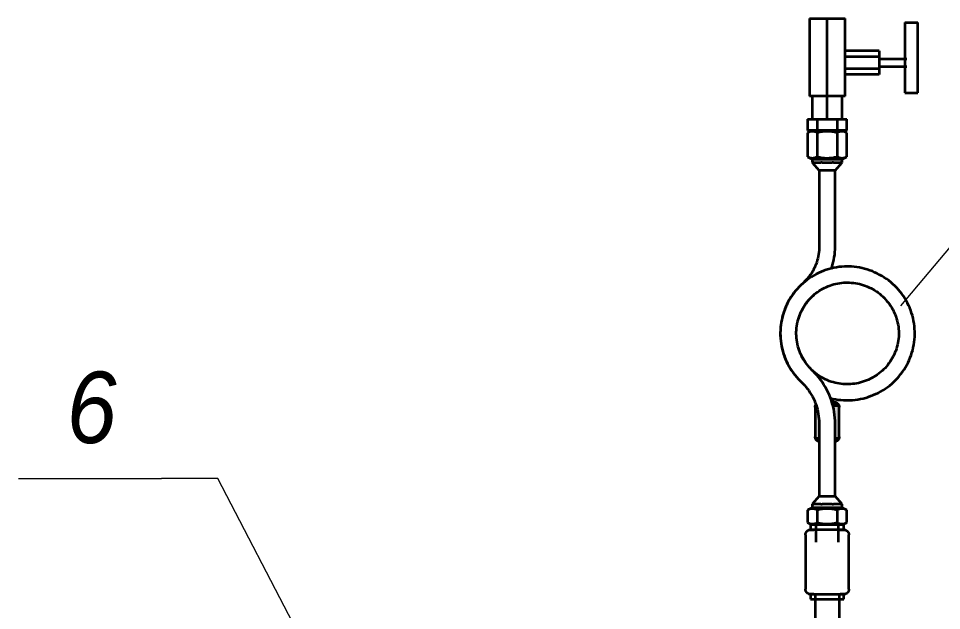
# Model space of a CAD drawing. Header units: millimetres. Extents: x -11989 to -4071, y -1478 to 4600.
# Drawn here: x -10366 to -9559, y 1950 to 2468 of the extents above; entities that cross this region are included whole.
import ezdxf

# ---------------------------------------------------------------- set-up
doc = ezdxf.new("R2010")
doc.units = ezdxf.units.MM
doc.layers.add('P-PIPE', color=7, linetype='Continuous', lineweight=35)
doc.layers.add('P-PIPE-IDEN', color=7, linetype='Continuous', lineweight=20)
doc.styles.add('Arial_I_1', font='arial.ttf', dxfattribs={"width": 0.9, "height": 62.5})

# ---------------------------------------------------------------- blocks, each defined once
blk = doc.blocks.new('Закладная прямая СГК _с перкинсом_ - Закладная прямая СГК _с перкинсом_-22041961-Разрез 4')
at = {"layer": 'P-PIPE', "true_color": 0xff8000}
for points in [[(-9648.51, 2128), (-9649.92, 2130.76), (-9650.16, 2131.11), (-9651.42, 2132.15), (-9655.05, 2132.5), (-9653.76, 2128), (-9649.92, 2128)], [(-9668.11, 2128), (-9668.08, 2128.02), (-9668.7, 2129.93), (-9669.51, 2128), (-9669.02, 2128)], [(-9668.11, 2102), (-9666, 2102), (-9666.13, 2115.34), (-9666.72, 2123.73), (-9668.11, 2128), (-9669.51, 2128), (-9669.51, 2102), (-9669.02, 2102)], [(-9648.51, 2102), (-9648.51, 2128), (-9654.02, 2128), (-9653.66, 2126.42), (-9652.02, 2112.1), (-9652.02, 2102), (-9649.92, 2102)], [(-9666, 2097.76), (-9666, 2102), (-9669.51, 2102), (-9668.7, 2100.07), (-9667.69, 2098.51), (-9666.61, 2097.85)], [(-9652.02, 2097.76), (-9651.42, 2097.85), (-9649.56, 2099.74), (-9649.33, 2100.07), (-9648.51, 2102), (-9652.02, 2102), (-9652.02, 2097.9)]]:
    blk.add_hatch(color=30, dxfattribs=at).paths.add_polyline_path(points)
at = {"layer": 'P-PIPE'}
for p, q in [((-9674.6, 2468), (-9659.01, 2468)), ((-9674.6, 2468), (-9674.6, 2400)), ((-9659.01, 2468), (-9643.42, 2468)), ((-9659.01, 2400), (-9659.01, 2468)), ((-9643.42, 2400), (-9643.42, 2468)), ((-9591.07, 2464.6), (-9591.07, 2402.92)), ((-9591.07, 2464.6), (-9579.6, 2464.6)), ((-9579.6, 2402.92), (-9579.6, 2464.6)), ((-9613.42, 2439.63), (-9643.42, 2439.63)), ((-9613.42, 2439.63), (-9613.42, 2434.44)), ((-9643.42, 2424.05), (-9643.42, 2434.44)), ((-9613.42, 2434.44), (-9643.42, 2434.44)), ((-9613.42, 2434.44), (-9613.42, 2424.05)), ((-9589.25, 2432.39), (-9613.42, 2432.39)), ((-9613.42, 2424.05), (-9643.42, 2424.05)), ((-9613.42, 2426.09), (-9589.25, 2426.09)), ((-9613.42, 2424.05), (-9613.42, 2418.85)), ((-9613.42, 2418.85), (-9643.42, 2418.85)), ((-9659.01, 2400), (-9674.6, 2400)), ((-9672, 2400), (-9672, 2380)), ((-9643.42, 2400), (-9659.01, 2400)), ((-9659.01, 2380), (-9659.01, 2400)), ((-9646.02, 2380), (-9646.02, 2400)), ((-9591.07, 2402.92), (-9579.6, 2402.92)), ((-9676.33, 2380), (-9667.67, 2380)), ((-9676.33, 2380), (-9676.33, 2370)), ((-9667.67, 2380), (-9650.35, 2380)), ((-9667.67, 2380), (-9667.67, 2370)), ((-9650.35, 2380), (-9641.69, 2380)), ((-9650.35, 2380), (-9650.35, 2370)), ((-9641.69, 2370), (-9641.69, 2380)), ((-9667.67, 2370), (-9676.33, 2370)), ((-9650.35, 2370), (-9667.67, 2370)), ((-9641.69, 2370), (-9650.35, 2370)), ((-9669.51, 2128), (-9669.51, 2102)), ((-9648.51, 2102), (-9648.51, 2128)), ((-9673.51, 2025), (-9673.51, 2020.75)), ((-9659.01, 2025), (-9673.51, 2025)), ((-9659.01, 2020.75), (-9673.51, 2020.75)), ((-9644.51, 2025), (-9659.01, 2025)), ((-9644.51, 2020.75), (-9659.01, 2020.75)), ((-9644.51, 2020.75), (-9644.51, 2025)), ((-9678.01, 2016.25), (-9678.01, 1968.75)), ((-9640.01, 1968.75), (-9640.01, 2016.25)), ((-9673.51, 1964.25), (-9673.51, 1960)), ((-9673.51, 1964.25), (-9659.01, 1964.25)), ((-9669.66, 1964.45), (-9669.66, 1875)), ((-9659.01, 1964.25), (-9644.51, 1964.25)), ((-9648.36, 1875), (-9648.36, 1964.43)), ((-9644.51, 1960), (-9644.51, 1964.25)), ((-9673.51, 1960), (-9659.01, 1960)), ((-9659.01, 1960), (-9644.51, 1960)), ((-9648.36, 1875), (-9669.66, 1875))]:
    blk.add_line(p, q, dxfattribs=at)
at = {"layer": 'P-PIPE', "flags": 128}
for points in [[(-9655.06, 2132.5), (-9654.88, 2132.5), (-9654.71, 2132.5), (-9654.54, 2132.5), (-9654.39, 2132.5), (-9654.24, 2132.5), (-9654.1, 2132.5), (-9653.96, 2132.5), (-9653.84, 2132.5), (-9653.72, 2132.5), (-9653.61, 2132.5), (-9653.51, 2132.5), (-9653.42, 2132.5), (-9653.34, 2132.5), (-9653.26, 2132.5), (-9653.2, 2132.5), (-9653.15, 2132.5), (-9653.1, 2132.5), (-9653.06, 2132.5), (-9653.04, 2132.5), (-9653.02, 2132.5), (-9653.01, 2132.5)], [(-9653.01, 2132.5), (-9653.02, 2132.5), (-9653.03, 2132.5), (-9653.06, 2132.5), (-9653.09, 2132.5), (-9653.13, 2132.5), (-9653.18, 2132.5), (-9653.25, 2132.5), (-9653.32, 2132.5), (-9653.4, 2132.5), (-9653.49, 2132.5), (-9653.58, 2132.5), (-9653.69, 2132.5), (-9653.81, 2132.5), (-9653.93, 2132.5), (-9654.06, 2132.5), (-9654.2, 2132.5), (-9654.35, 2132.5), (-9654.5, 2132.5), (-9654.66, 2132.5), (-9654.83, 2132.5), (-9655.01, 2132.5)], [(-9653.01, 2132.5), (-9652.83, 2132.5), (-9652.65, 2132.49), (-9652.47, 2132.47), (-9652.3, 2132.44), (-9652.12, 2132.41), (-9651.94, 2132.37), (-9651.77, 2132.32), (-9651.6, 2132.27), (-9651.43, 2132.21), (-9651.26, 2132.14), (-9651.1, 2132.07), (-9650.93, 2131.99), (-9650.78, 2131.91), (-9650.62, 2131.81), (-9650.47, 2131.71), (-9650.32, 2131.61), (-9650.18, 2131.5), (-9650.05, 2131.38), (-9649.91, 2131.26), (-9649.78, 2131.14), (-9649.66, 2131), (-9649.54, 2130.87), (-9649.43, 2130.73), (-9649.33, 2130.58), (-9649.23, 2130.43), (-9649.13, 2130.28), (-9649.04, 2130.12), (-9648.96, 2129.96), (-9648.89, 2129.8), (-9648.82, 2129.63), (-9648.76, 2129.46), (-9648.7, 2129.29), (-9648.65, 2129.12), (-9648.61, 2128.94), (-9648.58, 2128.76), (-9648.55, 2128.59), (-9648.53, 2128.41), (-9648.52, 2128.23), (-9648.51, 2128.05), (-9648.51, 2128)], [(-9669.51, 2128), (-9669.51, 2128.18), (-9669.5, 2128.36), (-9669.48, 2128.54), (-9669.45, 2128.72), (-9669.42, 2128.89), (-9669.38, 2129.07), (-9669.34, 2129.24), (-9669.28, 2129.42), (-9669.22, 2129.59), (-9669.16, 2129.75), (-9669.08, 2129.92), (-9669, 2130.08), (-9668.92, 2130.24), (-9668.83, 2130.39)], [(-9666.08, 2097.63), (-9666.26, 2097.68), (-9666.43, 2097.73), (-9666.6, 2097.79), (-9666.76, 2097.86), (-9666.93, 2097.93), (-9667.09, 2098.01), (-9667.25, 2098.09), (-9667.4, 2098.19), (-9667.55, 2098.29), (-9667.7, 2098.39), (-9667.84, 2098.5), (-9667.98, 2098.62), (-9668.11, 2098.74), (-9668.24, 2098.86), (-9668.36, 2099), (-9668.48, 2099.13), (-9668.59, 2099.27), (-9668.7, 2099.42), (-9668.8, 2099.57), (-9668.89, 2099.72), (-9668.98, 2099.88), (-9669.06, 2100.04), (-9669.14, 2100.2), (-9669.21, 2100.37), (-9669.27, 2100.54), (-9669.32, 2100.71), (-9669.37, 2100.88), (-9669.41, 2101.06), (-9669.45, 2101.24), (-9669.47, 2101.41), (-9669.49, 2101.59), (-9669.51, 2101.77), (-9669.51, 2101.95), (-9669.51, 2102)], [(-9648.51, 2102), (-9648.52, 2101.82), (-9648.53, 2101.64), (-9648.54, 2101.46), (-9648.57, 2101.28), (-9648.6, 2101.11), (-9648.64, 2100.93), (-9648.69, 2100.76), (-9648.74, 2100.58), (-9648.8, 2100.41), (-9648.87, 2100.25), (-9648.94, 2100.08), (-9649.02, 2099.92), (-9649.11, 2099.76), (-9649.2, 2099.61), (-9649.3, 2099.46), (-9649.4, 2099.31), (-9649.51, 2099.17), (-9649.63, 2099.03), (-9649.75, 2098.9), (-9649.88, 2098.77), (-9650.01, 2098.65), (-9650.15, 2098.53), (-9650.29, 2098.42), (-9650.43, 2098.31), (-9650.58, 2098.21), (-9650.73, 2098.12), (-9650.89, 2098.03), (-9651.05, 2097.95), (-9651.22, 2097.87), (-9651.38, 2097.81), (-9651.55, 2097.74), (-9651.72, 2097.69), (-9651.9, 2097.64), (-9652.07, 2097.6)], [(-9678.01, 2016.25), (-9678.01, 2016.43), (-9678, 2016.61), (-9677.98, 2016.79), (-9677.95, 2016.97), (-9677.92, 2017.14), (-9677.88, 2017.32), (-9677.84, 2017.49), (-9677.78, 2017.67), (-9677.72, 2017.84), (-9677.66, 2018), (-9677.58, 2018.17), (-9677.5, 2018.33), (-9677.42, 2018.49), (-9677.33, 2018.64), (-9677.23, 2018.79), (-9677.12, 2018.94), (-9677.01, 2019.08), (-9676.9, 2019.22), (-9676.77, 2019.35), (-9676.65, 2019.48), (-9676.52, 2019.6), (-9676.38, 2019.72), (-9676.24, 2019.83), (-9676.09, 2019.94), (-9675.94, 2020.04), (-9675.79, 2020.13), (-9675.63, 2020.22), (-9675.47, 2020.3), (-9675.31, 2020.38), (-9675.14, 2020.44), (-9674.97, 2020.51), (-9674.8, 2020.56), (-9674.63, 2020.61), (-9674.45, 2020.65), (-9674.28, 2020.68), (-9674.1, 2020.71), (-9673.92, 2020.73), (-9673.74, 2020.74), (-9673.56, 2020.75), (-9673.51, 2020.75)], [(-9659.01, 2020.75), (-9659.59, 2020.75), (-9660.17, 2020.75), (-9660.75, 2020.75), (-9661.32, 2020.75), (-9661.89, 2020.75), (-9662.46, 2020.75), (-9663.02, 2020.75), (-9663.57, 2020.75), (-9664.12, 2020.75), (-9664.66, 2020.75), (-9665.19, 2020.75), (-9665.71, 2020.75), (-9666.22, 2020.75), (-9666.71, 2020.75), (-9667.2, 2020.75), (-9667.67, 2020.75), (-9668.13, 2020.75), (-9668.57, 2020.75), (-9669, 2020.75), (-9669.41, 2020.75), (-9669.81, 2020.75), (-9670.19, 2020.75), (-9670.55, 2020.75), (-9670.89, 2020.75), (-9671.21, 2020.75), (-9671.52, 2020.75), (-9671.8, 2020.75), (-9672.06, 2020.75), (-9672.31, 2020.75), (-9672.53, 2020.75), (-9672.73, 2020.75), (-9672.9, 2020.75), (-9673.06, 2020.75), (-9673.19, 2020.75), (-9673.3, 2020.75), (-9673.39, 2020.75), (-9673.45, 2020.75), (-9673.49, 2020.75), (-9673.51, 2020.75), (-9673.51, 2020.75)], [(-9673.51, 2020.75), (-9673.5, 2020.75), (-9673.47, 2020.75), (-9673.41, 2020.75), (-9673.33, 2020.75), (-9673.22, 2020.75), (-9673.1, 2020.75), (-9672.95, 2020.75), (-9672.78, 2020.75), (-9672.58, 2020.75), (-9672.37, 2020.75), (-9672.13, 2020.75), (-9671.87, 2020.75), (-9671.6, 2020.75), (-9671.3, 2020.75), (-9670.98, 2020.75), (-9670.64, 2020.75)], [(-9644.51, 2020.75), (-9644.52, 2020.75), (-9644.56, 2020.75), (-9644.62, 2020.75), (-9644.7, 2020.75), (-9644.8, 2020.75), (-9644.93, 2020.75), (-9645.08, 2020.75), (-9645.25, 2020.75), (-9645.44, 2020.75), (-9645.66, 2020.75), (-9645.89, 2020.75), (-9646.15, 2020.75), (-9646.43, 2020.75), (-9646.73, 2020.75), (-9647.04, 2020.75), (-9647.38, 2020.75), (-9647.74, 2020.75), (-9648.11, 2020.75), (-9648.5, 2020.75), (-9648.91, 2020.75), (-9649.33, 2020.75), (-9649.77, 2020.75), (-9650.23, 2020.75), (-9650.7, 2020.75), (-9651.18, 2020.75), (-9651.67, 2020.75), (-9652.18, 2020.75), (-9652.69, 2020.75), (-9653.22, 2020.75), (-9653.76, 2020.75), (-9654.3, 2020.75), (-9654.85, 2020.75), (-9655.41, 2020.75), (-9655.98, 2020.75), (-9656.55, 2020.75), (-9657.12, 2020.75), (-9657.7, 2020.75), (-9658.28, 2020.75), (-9658.86, 2020.75), (-9659.01, 2020.75)], [(-9647.84, 2020.75), (-9647.48, 2020.75), (-9647.13, 2020.75), (-9646.81, 2020.75), (-9646.51, 2020.75), (-9646.22, 2020.75), (-9645.96, 2020.75), (-9645.72, 2020.75), (-9645.5, 2020.75), (-9645.3, 2020.75), (-9645.12, 2020.75), (-9644.97, 2020.75), (-9644.83, 2020.75), (-9644.72, 2020.75), (-9644.64, 2020.75), (-9644.57, 2020.75), (-9644.53, 2020.75), (-9644.51, 2020.75), (-9644.51, 2020.75)], [(-9644.51, 2020.75), (-9644.33, 2020.75), (-9644.15, 2020.74), (-9643.97, 2020.72), (-9643.8, 2020.69), (-9643.62, 2020.66), (-9643.44, 2020.62), (-9643.27, 2020.57), (-9643.1, 2020.52), (-9642.93, 2020.46), (-9642.76, 2020.39), (-9642.6, 2020.32), (-9642.43, 2020.24), (-9642.28, 2020.16), (-9642.12, 2020.06), (-9641.97, 2019.96), (-9641.82, 2019.86), (-9641.68, 2019.75), (-9641.55, 2019.63), (-9641.41, 2019.51), (-9641.28, 2019.39), (-9641.16, 2019.25), (-9641.04, 2019.12), (-9640.93, 2018.98), (-9640.83, 2018.83), (-9640.73, 2018.68), (-9640.63, 2018.53), (-9640.54, 2018.37), (-9640.46, 2018.21), (-9640.39, 2018.05), (-9640.32, 2017.88), (-9640.26, 2017.71), (-9640.2, 2017.54), (-9640.15, 2017.37), (-9640.11, 2017.19), (-9640.08, 2017.01), (-9640.05, 2016.84), (-9640.03, 2016.66), (-9640.02, 2016.48), (-9640.01, 2016.3), (-9640.01, 2016.25)], [(-9673.51, 1964.25), (-9673.69, 1964.25), (-9673.87, 1964.26), (-9674.05, 1964.28), (-9674.23, 1964.31), (-9674.41, 1964.34), (-9674.58, 1964.38), (-9674.76, 1964.43), (-9674.93, 1964.48), (-9675.1, 1964.54), (-9675.26, 1964.61), (-9675.43, 1964.68), (-9675.59, 1964.76), (-9675.75, 1964.84), (-9675.9, 1964.94), (-9676.05, 1965.04), (-9676.2, 1965.14), (-9676.34, 1965.25), (-9676.48, 1965.37), (-9676.61, 1965.49), (-9676.74, 1965.61), (-9676.86, 1965.75), (-9676.98, 1965.88), (-9677.09, 1966.02), (-9677.2, 1966.17), (-9677.3, 1966.32), (-9677.39, 1966.47), (-9677.48, 1966.63), (-9677.56, 1966.79), (-9677.64, 1966.95), (-9677.71, 1967.12), (-9677.77, 1967.29), (-9677.82, 1967.46), (-9677.87, 1967.63), (-9677.91, 1967.81), (-9677.95, 1967.99), (-9677.97, 1968.16), (-9677.99, 1968.34), (-9678.01, 1968.52), (-9678.01, 1968.7), (-9678.01, 1968.75)], [(-9670.55, 1964.25), (-9670.89, 1964.25), (-9671.21, 1964.25), (-9671.52, 1964.25), (-9671.8, 1964.25), (-9672.06, 1964.25), (-9672.31, 1964.25), (-9672.53, 1964.25), (-9672.73, 1964.25), (-9672.9, 1964.25), (-9673.06, 1964.25), (-9673.19, 1964.25), (-9673.3, 1964.25), (-9673.39, 1964.25), (-9673.45, 1964.25), (-9673.49, 1964.25), (-9673.51, 1964.25), (-9673.51, 1964.25)], [(-9673.51, 1964.25), (-9673.5, 1964.25), (-9673.47, 1964.25), (-9673.41, 1964.25), (-9673.33, 1964.25), (-9673.22, 1964.25), (-9673.1, 1964.25), (-9672.95, 1964.25), (-9672.78, 1964.25), (-9672.58, 1964.25), (-9672.37, 1964.25), (-9672.13, 1964.25), (-9671.87, 1964.25), (-9671.6, 1964.25), (-9671.3, 1964.25), (-9670.98, 1964.25), (-9670.64, 1964.25), (-9670.29, 1964.25), (-9669.91, 1964.25), (-9669.52, 1964.25), (-9669.11, 1964.25), (-9668.69, 1964.25), (-9668.25, 1964.25), (-9667.8, 1964.25), (-9667.33, 1964.25), (-9666.85, 1964.25), (-9666.35, 1964.25), (-9665.85, 1964.25), (-9665.33, 1964.25), (-9664.8, 1964.25), (-9664.27, 1964.25), (-9663.72, 1964.25), (-9663.17, 1964.25), (-9662.61, 1964.25), (-9662.05, 1964.25), (-9661.48, 1964.25), (-9660.9, 1964.25), (-9660.33, 1964.25), (-9659.75, 1964.25), (-9659.17, 1964.25), (-9659.01, 1964.25)], [(-9659.01, 1964.25), (-9658.43, 1964.25), (-9657.85, 1964.25), (-9657.28, 1964.25), (-9656.7, 1964.25), (-9656.13, 1964.25), (-9655.57, 1964.25), (-9655.01, 1964.25), (-9654.45, 1964.25), (-9653.9, 1964.25), (-9653.37, 1964.25), (-9652.84, 1964.25), (-9652.32, 1964.25), (-9651.81, 1964.25), (-9651.31, 1964.25), (-9650.83, 1964.25), (-9650.35, 1964.25), (-9649.89, 1964.25), (-9649.45, 1964.25), (-9649.02, 1964.25), (-9648.61, 1964.25), (-9648.22, 1964.25), (-9647.84, 1964.25), (-9647.48, 1964.25), (-9647.13, 1964.25), (-9646.81, 1964.25), (-9646.51, 1964.25), (-9646.22, 1964.25), (-9645.96, 1964.25), (-9645.72, 1964.25), (-9645.5, 1964.25), (-9645.3, 1964.25), (-9645.12, 1964.25), (-9644.97, 1964.25), (-9644.83, 1964.25), (-9644.72, 1964.25), (-9644.64, 1964.25), (-9644.57, 1964.25), (-9644.53, 1964.25), (-9644.51, 1964.25), (-9644.51, 1964.25)], [(-9644.51, 1964.25), (-9644.52, 1964.25), (-9644.56, 1964.25), (-9644.62, 1964.25), (-9644.7, 1964.25), (-9644.8, 1964.25), (-9644.93, 1964.25), (-9645.08, 1964.25), (-9645.25, 1964.25), (-9645.44, 1964.25), (-9645.66, 1964.25), (-9645.89, 1964.25), (-9646.15, 1964.25), (-9646.43, 1964.25), (-9646.73, 1964.25), (-9647.04, 1964.25), (-9647.38, 1964.25), (-9647.74, 1964.25)], [(-9640.01, 1968.75), (-9640.02, 1968.57), (-9640.03, 1968.39), (-9640.04, 1968.21), (-9640.07, 1968.03), (-9640.1, 1967.86), (-9640.14, 1967.68), (-9640.19, 1967.51), (-9640.24, 1967.33), (-9640.3, 1967.16), (-9640.37, 1967), (-9640.44, 1966.83), (-9640.52, 1966.67), (-9640.61, 1966.51), (-9640.7, 1966.36), (-9640.8, 1966.21), (-9640.9, 1966.06), (-9641.01, 1965.92), (-9641.13, 1965.78), (-9641.25, 1965.65), (-9641.38, 1965.52), (-9641.51, 1965.4), (-9641.65, 1965.28), (-9641.79, 1965.17), (-9641.93, 1965.06), (-9642.08, 1964.96), (-9642.23, 1964.87), (-9642.39, 1964.78), (-9642.55, 1964.7), (-9642.72, 1964.62), (-9642.88, 1964.56), (-9643.05, 1964.49), (-9643.22, 1964.44), (-9643.4, 1964.39), (-9643.57, 1964.35), (-9643.75, 1964.32), (-9643.93, 1964.29), (-9644.1, 1964.27), (-9644.28, 1964.26), (-9644.46, 1964.25), (-9644.51, 1964.25)]]:
    blk.add_lwpolyline(points, dxfattribs=at)
blk = doc.blocks.new('РОСМА_ПетлеваяТрубкаПрямая - Прямая из углеродистой стали-22041817-Разрез 4')
at = {"layer": 'P-PIPE'}
for p, q in [((-9672.01, 2370), (-9676.33, 2368)), ((-9676.33, 2368), (-9676.33, 2347)), ((-9667.67, 2368), (-9667.67, 2347)), ((-9650.35, 2368), (-9650.35, 2347)), ((-9641.69, 2368), (-9646.01, 2370)), ((-9641.69, 2347), (-9641.69, 2368)), ((-9676.33, 2347), (-9672.01, 2345)), ((-9672.01, 2345), (-9672.01, 2342)), ((-9659.01, 2345), (-9672.01, 2345)), ((-9672.01, 2345), (-9646.01, 2345)), ((-9672.01, 2342), (-9671.23, 2342)), ((-9672.01, 2342), (-9666.01, 2335)), ((-9670.79, 2342), (-9671.02, 2342)), ((-9670.8, 2342), (-9664.5, 2342)), ((-9663.45, 2342), (-9664.51, 2342)), ((-9663.46, 2342), (-9659.01, 2342)), ((-9646.01, 2345), (-9659.01, 2345)), ((-9659.01, 2342), (-9654.56, 2342)), ((-9653.51, 2342), (-9654.57, 2342)), ((-9653.52, 2342), (-9647.23, 2342)), ((-9652.01, 2335), (-9646.01, 2342)), ((-9647, 2342), (-9647.23, 2342)), ((-9646.8, 2342), (-9646.01, 2342)), ((-9646.01, 2345), (-9641.69, 2347)), ((-9646.01, 2342), (-9646.01, 2345)), ((-9666.01, 2335), (-9666.01, 2268.3)), ((-9652.01, 2335), (-9666.01, 2335)), ((-9652.01, 2268.3), (-9652.01, 2335)), ((-9671.11, 2225.73), (-9669.43, 2227.28)), ((-9666.01, 2113.52), (-9666.01, 2050)), ((-9652.01, 2050), (-9652.01, 2113.52)), ((-9666.01, 2050), (-9672.01, 2043)), ((-9672.01, 2043), (-9672.01, 2040)), ((-9671.23, 2043), (-9672.01, 2043)), ((-9671.02, 2043), (-9670.79, 2043)), ((-9664.5, 2043), (-9670.8, 2043)), ((-9666.01, 2050), (-9665.68, 2050)), ((-9665.68, 2050), (-9665.11, 2050)), ((-9664.91, 2050), (-9659.01, 2050)), ((-9664.51, 2043), (-9663.45, 2043)), ((-9659.01, 2043), (-9663.46, 2043)), ((-9654.56, 2043), (-9659.01, 2043)), ((-9658.69, 2050), (-9652.01, 2050)), ((-9654.57, 2043), (-9653.51, 2043)), ((-9647.23, 2043), (-9653.52, 2043)), ((-9646.01, 2043), (-9652.01, 2050)), ((-9647.23, 2043), (-9647, 2043)), ((-9646.01, 2043), (-9646.8, 2043)), ((-9646.01, 2040), (-9646.01, 2043)), ((-9672.01, 2040), (-9676.33, 2038)), ((-9676.33, 2038), (-9676.33, 2027)), ((-9672.01, 2040), (-9659.01, 2040)), ((-9646.01, 2040), (-9672.01, 2040)), ((-9667.67, 2038), (-9667.67, 2027)), ((-9659.01, 2040), (-9646.01, 2040)), ((-9650.35, 2038), (-9650.35, 2027)), ((-9641.69, 2038), (-9646.01, 2040)), ((-9641.69, 2027), (-9641.69, 2038)), ((-9676.33, 2027), (-9672.01, 2025)), ((-9646.01, 2025), (-9641.69, 2027)), ((-9669.01, 2025), (-9669.01, 2010)), ((-9649.01, 2010), (-9649.01, 2025))]:
    blk.add_line(p, q, dxfattribs=at)
at = {"layer": 'P-PIPE', "flags": 128}
for points in [[(-9666.01, 2268.3), (-9666.05, 2266.58), (-9666.15, 2264.87), (-9666.32, 2263.15), (-9666.56, 2261.45), (-9666.87, 2259.76), (-9667.24, 2258.08), (-9667.69, 2256.42), (-9668.2, 2254.78), (-9668.77, 2253.15), (-9669.41, 2251.56), (-9670.11, 2249.99), (-9670.87, 2248.45), (-9671.7, 2246.94), (-9672.58, 2245.46), (-9673.52, 2244.02), (-9674.52, 2242.62), (-9675.58, 2241.26), (-9676.68, 2239.95), (-9677.84, 2238.68), (-9679.05, 2237.46), (-9680.31, 2236.28), (-9680.42, 2236.19)], [(-9655.48, 2248.76), (-9654.96, 2250.2), (-9654.28, 2252.37), (-9653.69, 2254.57), (-9653.19, 2256.8), (-9652.77, 2259.04), (-9652.44, 2261.29), (-9652.21, 2263.56), (-9652.07, 2265.84), (-9652.01, 2268.12), (-9652.01, 2268.3)], [(-9641.51, 2251), (-9643.85, 2250.95), (-9646.19, 2250.81), (-9648.52, 2250.58), (-9650.83, 2250.25), (-9653.13, 2249.83), (-9655.42, 2249.32), (-9657.68, 2248.72), (-9659.91, 2248.03), (-9662.12, 2247.25), (-9664.29, 2246.38), (-9666.43, 2245.43), (-9668.53, 2244.39), (-9670.58, 2243.27), (-9672.59, 2242.06), (-9674.54, 2240.78), (-9676.45, 2239.42), (-9678.3, 2237.99), (-9680.09, 2236.48), (-9681.81, 2234.9), (-9683.48, 2233.26), (-9685.07, 2231.55), (-9686.6, 2229.77), (-9688.06, 2227.94), (-9689.44, 2226.05), (-9690.74, 2224.11), (-9691.96, 2222.11), (-9693.11, 2220.07), (-9694.17, 2217.99), (-9695.15, 2215.86), (-9696.04, 2213.7), (-9696.84, 2211.5), (-9697.56, 2209.27), (-9698.18, 2207.02), (-9698.72, 2204.74), (-9699.16, 2202.44), (-9699.51, 2200.13), (-9699.77, 2197.8), (-9699.94, 2195.47), (-9700.01, 2193.13), (-9699.99, 2190.79), (-9699.87, 2188.45), (-9699.66, 2186.12), (-9699.36, 2183.8), (-9698.97, 2181.5), (-9698.48, 2179.21), (-9697.91, 2176.94), (-9697.24, 2174.7), (-9696.48, 2172.48), (-9695.64, 2170.3), (-9694.71, 2168.16), (-9693.69, 2166.05), (-9692.59, 2163.98), (-9691.41, 2161.96), (-9690.15, 2159.99), (-9688.81, 2158.07), (-9687.39, 2156.21), (-9685.91, 2154.4), (-9684.35, 2152.66), (-9682.72, 2150.98), (-9681.72, 2150.01)], [(-9641.51, 2134), (-9639.15, 2134.05), (-9636.79, 2134.19), (-9634.45, 2134.42), (-9632.11, 2134.75), (-9629.78, 2135.16), (-9627.48, 2135.67), (-9625.2, 2136.27), (-9622.94, 2136.96), (-9620.71, 2137.74), (-9618.52, 2138.61), (-9616.36, 2139.56), (-9614.24, 2140.6), (-9612.17, 2141.71), (-9610.14, 2142.92), (-9608.16, 2144.2), (-9606.24, 2145.55), (-9604.37, 2146.99), (-9602.56, 2148.49), (-9600.82, 2150.07), (-9599.13, 2151.71), (-9597.52, 2153.42), (-9595.97, 2155.2), (-9594.5, 2157.03), (-9593.11, 2158.92), (-9591.79, 2160.86), (-9590.55, 2162.85), (-9589.39, 2164.9), (-9588.31, 2166.98), (-9587.33, 2169.11), (-9586.42, 2171.28), (-9585.61, 2173.48), (-9584.88, 2175.71), (-9584.25, 2177.96), (-9583.71, 2180.24), (-9583.26, 2182.54), (-9582.9, 2184.86), (-9582.64, 2187.19), (-9582.47, 2189.53), (-9582.4, 2191.87), (-9582.42, 2194.21), (-9582.54, 2196.55), (-9582.75, 2198.88), (-9583.05, 2201.21), (-9583.45, 2203.52), (-9583.95, 2205.81), (-9584.53, 2208.08), (-9585.21, 2210.32), (-9585.97, 2212.54), (-9586.83, 2214.73), (-9587.77, 2216.87), (-9588.8, 2218.98), (-9589.91, 2221.05), (-9591.11, 2223.07), (-9592.38, 2225.04), (-9593.74, 2226.96), (-9595.17, 2228.82), (-9596.68, 2230.63), (-9598.25, 2232.37), (-9599.9, 2234.05), (-9601.61, 2235.67), (-9603.39, 2237.21), (-9605.22, 2238.68), (-9607.12, 2240.08), (-9609.07, 2241.4), (-9611.07, 2242.65), (-9613.12, 2243.81), (-9615.21, 2244.89), (-9617.35, 2245.89), (-9619.52, 2246.8), (-9621.73, 2247.63), (-9623.97, 2248.37), (-9626.24, 2249.02), (-9628.54, 2249.57), (-9630.85, 2250.04), (-9633.18, 2250.42), (-9635.53, 2250.7), (-9637.88, 2250.89), (-9640.24, 2250.99), (-9641.51, 2251)], [(-9680.42, 2236.19), (-9682.13, 2234.6), (-9683.78, 2232.94), (-9685.37, 2231.22), (-9686.88, 2229.43), (-9688.32, 2227.59), (-9689.69, 2225.69), (-9690.97, 2223.74), (-9692.18, 2221.73), (-9693.31, 2219.68), (-9694.36, 2217.59), (-9695.32, 2215.46), (-9696.19, 2213.29), (-9696.98, 2211.08), (-9697.68, 2208.85), (-9698.29, 2206.59), (-9698.81, 2204.31), (-9699.23, 2202.01), (-9699.57, 2199.69), (-9699.81, 2197.37), (-9699.96, 2195.03), (-9700.01, 2192.69), (-9699.97, 2190.35), (-9699.84, 2188.02), (-9699.61, 2185.69), (-9699.3, 2183.37), (-9698.88, 2181.07), (-9698.38, 2178.78), (-9697.79, 2176.52), (-9697.1, 2174.28), (-9696.33, 2172.07), (-9695.47, 2169.9), (-9694.52, 2167.76), (-9693.49, 2165.66), (-9692.37, 2163.6), (-9691.18, 2161.59), (-9689.9, 2159.63), (-9688.55, 2157.72), (-9687.12, 2155.86), (-9685.62, 2154.07), (-9684.05, 2152.34), (-9682.41, 2150.67), (-9681.71, 2150.02)], [(-9672.1, 2160.18), (-9673.37, 2161.43), (-9674.58, 2162.72), (-9675.75, 2164.07), (-9676.86, 2165.46), (-9677.91, 2166.9), (-9678.9, 2168.37), (-9679.84, 2169.89), (-9680.71, 2171.44), (-9681.52, 2173.02), (-9682.27, 2174.64), (-9682.95, 2176.28), (-9683.57, 2177.95), (-9684.12, 2179.65), (-9684.6, 2181.36), (-9685.01, 2183.09), (-9685.35, 2184.84), (-9685.62, 2186.6), (-9685.82, 2188.37), (-9685.95, 2190.14), (-9686.01, 2191.92), (-9686, 2193.7), (-9685.91, 2195.48), (-9685.76, 2197.25), (-9685.53, 2199.02), (-9685.24, 2200.77), (-9684.87, 2202.51), (-9684.44, 2204.24), (-9683.93, 2205.95), (-9683.36, 2207.63), (-9682.72, 2209.29), (-9682.02, 2210.93), (-9681.25, 2212.53), (-9680.41, 2214.11), (-9679.52, 2215.65), (-9678.56, 2217.15), (-9677.55, 2218.61), (-9676.48, 2220.03), (-9675.35, 2221.4), (-9674.16, 2222.73), (-9672.93, 2224.02), (-9671.64, 2225.25), (-9670.31, 2226.43), (-9668.93, 2227.55), (-9667.51, 2228.62), (-9666.04, 2229.63), (-9664.54, 2230.58), (-9663, 2231.47), (-9661.42, 2232.3), (-9659.81, 2233.06), (-9658.18, 2233.76), (-9656.51, 2234.4), (-9654.82, 2234.96), (-9653.12, 2235.46), (-9651.39, 2235.89), (-9649.65, 2236.25), (-9647.89, 2236.54), (-9646.12, 2236.76), (-9644.35, 2236.91), (-9642.57, 2236.99), (-9641.51, 2237)], [(-9641.51, 2237), (-9639.7, 2236.96), (-9637.9, 2236.86), (-9636.1, 2236.68), (-9634.31, 2236.43), (-9632.53, 2236.11), (-9630.77, 2235.72), (-9629.02, 2235.26), (-9627.3, 2234.73), (-9625.59, 2234.14), (-9623.92, 2233.48), (-9622.27, 2232.75), (-9620.65, 2231.96), (-9619.06, 2231.1), (-9617.51, 2230.18), (-9616, 2229.21), (-9614.54, 2228.17), (-9613.11, 2227.08), (-9611.73, 2225.93), (-9610.4, 2224.73), (-9609.12, 2223.47), (-9607.89, 2222.17), (-9606.71, 2220.82), (-9605.59, 2219.43), (-9604.53, 2217.99), (-9603.53, 2216.51), (-9602.58, 2215), (-9601.7, 2213.44), (-9600.89, 2211.86), (-9600.14, 2210.24), (-9599.45, 2208.6), (-9598.83, 2206.93), (-9598.28, 2205.24), (-9597.8, 2203.52), (-9597.39, 2201.79), (-9597.05, 2200.05), (-9596.78, 2198.29), (-9596.58, 2196.53), (-9596.45, 2194.76), (-9596.4, 2192.98), (-9596.41, 2191.2), (-9596.5, 2189.43), (-9596.66, 2187.66), (-9596.89, 2185.9), (-9597.2, 2184.15), (-9597.57, 2182.41), (-9598.01, 2180.69), (-9598.53, 2178.98), (-9599.11, 2177.3), (-9599.76, 2175.64), (-9600.47, 2174.01), (-9601.26, 2172.41), (-9602.1, 2170.84), (-9603.01, 2169.3), (-9603.98, 2167.8), (-9605.01, 2166.34), (-9606.1, 2164.93), (-9607.25, 2163.55), (-9608.45, 2162.22), (-9609.7, 2160.94), (-9611.01, 2159.71), (-9612.36, 2158.54), (-9613.76, 2157.41), (-9615.21, 2156.35), (-9616.69, 2155.34), (-9618.22, 2154.39), (-9619.79, 2153.5), (-9621.39, 2152.67), (-9623.02, 2151.91), (-9624.68, 2151.21), (-9626.37, 2150.58), (-9628.09, 2150.02), (-9629.82, 2149.52), (-9631.58, 2149.09), (-9633.35, 2148.73), (-9635.13, 2148.45), (-9636.93, 2148.23), (-9638.73, 2148.08), (-9640.54, 2148.01), (-9641.51, 2148)], [(-9677.23, 2165.97), (-9677.97, 2166.98), (-9678.96, 2168.46), (-9679.89, 2169.97), (-9680.76, 2171.53), (-9681.57, 2173.11), (-9682.31, 2174.73), (-9682.99, 2176.38), (-9683.6, 2178.05), (-9684.14, 2179.74), (-9684.62, 2181.46), (-9685.03, 2183.19), (-9685.36, 2184.94), (-9685.63, 2186.7), (-9685.83, 2188.47), (-9685.95, 2190.24), (-9686.01, 2192.02), (-9685.99, 2193.8), (-9685.91, 2195.58), (-9685.75, 2197.35), (-9685.52, 2199.11), (-9685.22, 2200.87), (-9684.85, 2202.61), (-9684.41, 2204.34), (-9683.9, 2206.04), (-9683.33, 2207.73), (-9682.68, 2209.39), (-9681.98, 2211.02), (-9681.2, 2212.62), (-9680.37, 2214.19), (-9679.47, 2215.73), (-9678.51, 2217.23), (-9677.49, 2218.69), (-9676.41, 2220.11), (-9675.28, 2221.48), (-9674.1, 2222.81), (-9672.86, 2224.09), (-9671.57, 2225.31), (-9671.11, 2225.73)], [(-9641.51, 2148), (-9643.29, 2148.04), (-9645.07, 2148.14), (-9646.84, 2148.32), (-9648.6, 2148.57), (-9650.35, 2148.89), (-9652.09, 2149.28), (-9653.81, 2149.73), (-9655.51, 2150.26), (-9657.19, 2150.85), (-9658.84, 2151.51), (-9660.47, 2152.24), (-9662.06, 2153.03), (-9663.62, 2153.88), (-9665.15, 2154.8), (-9666.64, 2155.77), (-9668.09, 2156.81), (-9669.49, 2157.9), (-9670.85, 2159.04), (-9672.1, 2160.18)], [(-9652.01, 2113.52), (-9652.06, 2116.09), (-9652.22, 2118.65), (-9652.47, 2121.21), (-9652.83, 2123.75), (-9653.29, 2126.28), (-9653.85, 2128.79), (-9654.51, 2131.27), (-9655.27, 2133.73), (-9656.13, 2136.15), (-9657.08, 2138.53), (-9658.13, 2140.88), (-9659.27, 2143.18), (-9660.5, 2145.44), (-9661.82, 2147.64), (-9663.23, 2149.79), (-9664.72, 2151.88), (-9666.3, 2153.91), (-9667.96, 2155.87), (-9669.69, 2157.77), (-9671.49, 2159.6), (-9672.1, 2160.18)], [(-9681.72, 2150.01), (-9680.29, 2148.6), (-9678.91, 2147.13), (-9677.6, 2145.61), (-9676.35, 2144.04), (-9675.16, 2142.42), (-9674.04, 2140.75), (-9672.98, 2139.05), (-9671.99, 2137.29), (-9671.08, 2135.51), (-9670.24, 2133.68), (-9669.47, 2131.83), (-9668.77, 2129.94), (-9668.15, 2128.03), (-9667.61, 2126.09), (-9667.15, 2124.14), (-9666.76, 2122.17), (-9666.46, 2120.18), (-9666.23, 2118.19), (-9666.08, 2116.18), (-9666.02, 2114.17), (-9666.01, 2113.52)], [(-9656.22, 2135.88), (-9653.94, 2135.34), (-9651.64, 2134.88), (-9649.33, 2134.52), (-9647.01, 2134.26), (-9644.67, 2134.09), (-9642.34, 2134.01), (-9641.51, 2134)]]:
    blk.add_lwpolyline(points, dxfattribs=at)
at = {"layer": 'P-PIPE'}
for points in [[(-9667.67, 2368), (-9669.15, 2368.72), (-9672.08, 2369.43), (-9674.93, 2368.72), (-9676.33, 2368)], [(-9650.35, 2368), (-9653.32, 2368.72), (-9659.17, 2369.43), (-9664.86, 2368.72), (-9667.67, 2368)], [(-9641.69, 2368), (-9643.17, 2368.72), (-9646.1, 2369.43), (-9648.95, 2368.72), (-9650.35, 2368)], [(-9676.33, 2347), (-9674.93, 2346.28), (-9672.08, 2345.57), (-9669.15, 2346.28), (-9667.67, 2347)], [(-9667.67, 2347), (-9664.86, 2346.28), (-9659.17, 2345.57), (-9653.32, 2346.28), (-9650.35, 2347)], [(-9650.35, 2347), (-9648.95, 2346.28), (-9646.1, 2345.57), (-9643.17, 2346.28), (-9641.69, 2347)], [(-9667.67, 2038), (-9669.15, 2038.72), (-9672.08, 2039.43), (-9674.93, 2038.72), (-9676.33, 2038)], [(-9650.35, 2038), (-9653.32, 2038.72), (-9659.17, 2039.43), (-9664.86, 2038.72), (-9667.67, 2038)], [(-9641.69, 2038), (-9643.17, 2038.72), (-9646.1, 2039.43), (-9648.95, 2038.72), (-9650.35, 2038)], [(-9676.33, 2027), (-9674.93, 2026.28), (-9672.08, 2025.57), (-9669.15, 2026.28), (-9667.67, 2027)], [(-9667.67, 2027), (-9664.86, 2026.28), (-9659.17, 2025.57), (-9653.32, 2026.28), (-9650.35, 2027)], [(-9650.35, 2027), (-9648.95, 2026.28), (-9646.1, 2025.57), (-9643.17, 2026.28), (-9641.69, 2027)]]:
    blk.add_open_spline(points, degree=3, dxfattribs=at)
blk = doc.blocks.new('ADSK_M_Арматура трубопроводов - ADSK_Позиция_5-21821011-Разрез 4')
at = {"layer": 'P-PIPE-IDEN'}
blk.add_line((-10366.21, 2065.53), (-10241.21, 2065.53), dxfattribs=at)

msp = doc.modelspace()

# ---------------------------------------------------------------- linework, layer by layer
at = {"layer": 'P-PIPE-IDEN'}
for p, q in [((-9594.67, 2216.72), (-9458.6, 2378.67)), ((-10191.91, 2065.53), (-10241.21, 2065.53)), ((-10072.66, 1835.9), (-10191.91, 2065.53))]:
    msp.add_line(p, q, dxfattribs=at)

# ---------------------------------------------------------------- block references
at = {"layer": 'P-PIPE'}
for name in ['Закладная прямая СГК _с перкинсом_ - Закладная прямая СГК _с перкинсом_-22041961-Разрез 4', 'РОСМА_ПетлеваяТрубкаПрямая - Прямая из углеродистой стали-22041817-Разрез 4']:
    msp.add_blockref(name, (0, 0), dxfattribs=at)
at = {"layer": 'P-PIPE-IDEN'}
msp.add_blockref('ADSK_M_Арматура трубопроводов - ADSK_Позиция_5-21821011-Разрез 4', (0, 0), dxfattribs=at)

# ---------------------------------------------------------------- texts
at = {"layer": 'P-PIPE-IDEN', "lineweight": 9, "insert": (-10324.06, 2159.05), "char_height": 62.5, "width": 52.3101, "attachment_point": 1, "style": 'Arial_I_1', "bg_fill": 3, "box_fill_scale": 1.25, "bg_fill_color": 256, "bg_fill_true_color": 13158600, "bg_fill_transparency": 0}
msp.add_mtext('\\fArial|b0|i1|c204|p34|;\\W.9;6', dxfattribs=at)

doc.saveas('drawing.dxf')
